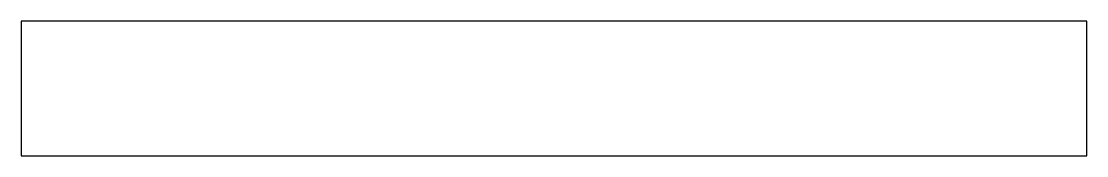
# Model space of a CAD drawing. Extents: x 0 to 95, y 0 to 12.
import ezdxf

# ---------------------------------------------------------------- set-up
doc = ezdxf.new("R2010")
doc.units = 0
doc.layers.add('OUTER_LOOP', color=7, linetype='CONTINUOUS')

msp = doc.modelspace()

# ---------------------------------------------------------------- linework, layer by layer
at = {"layer": 'OUTER_LOOP', "color": 3, "linetype": 'CONTINUOUS'}
for p, q in [((95, 12), (0, 12)), ((0, 12), (0, 0)), ((95, 0), (95, 12)), ((0, 0), (95, 0))]:
    msp.add_line(p, q, dxfattribs=at)

doc.saveas('drawing.dxf')
